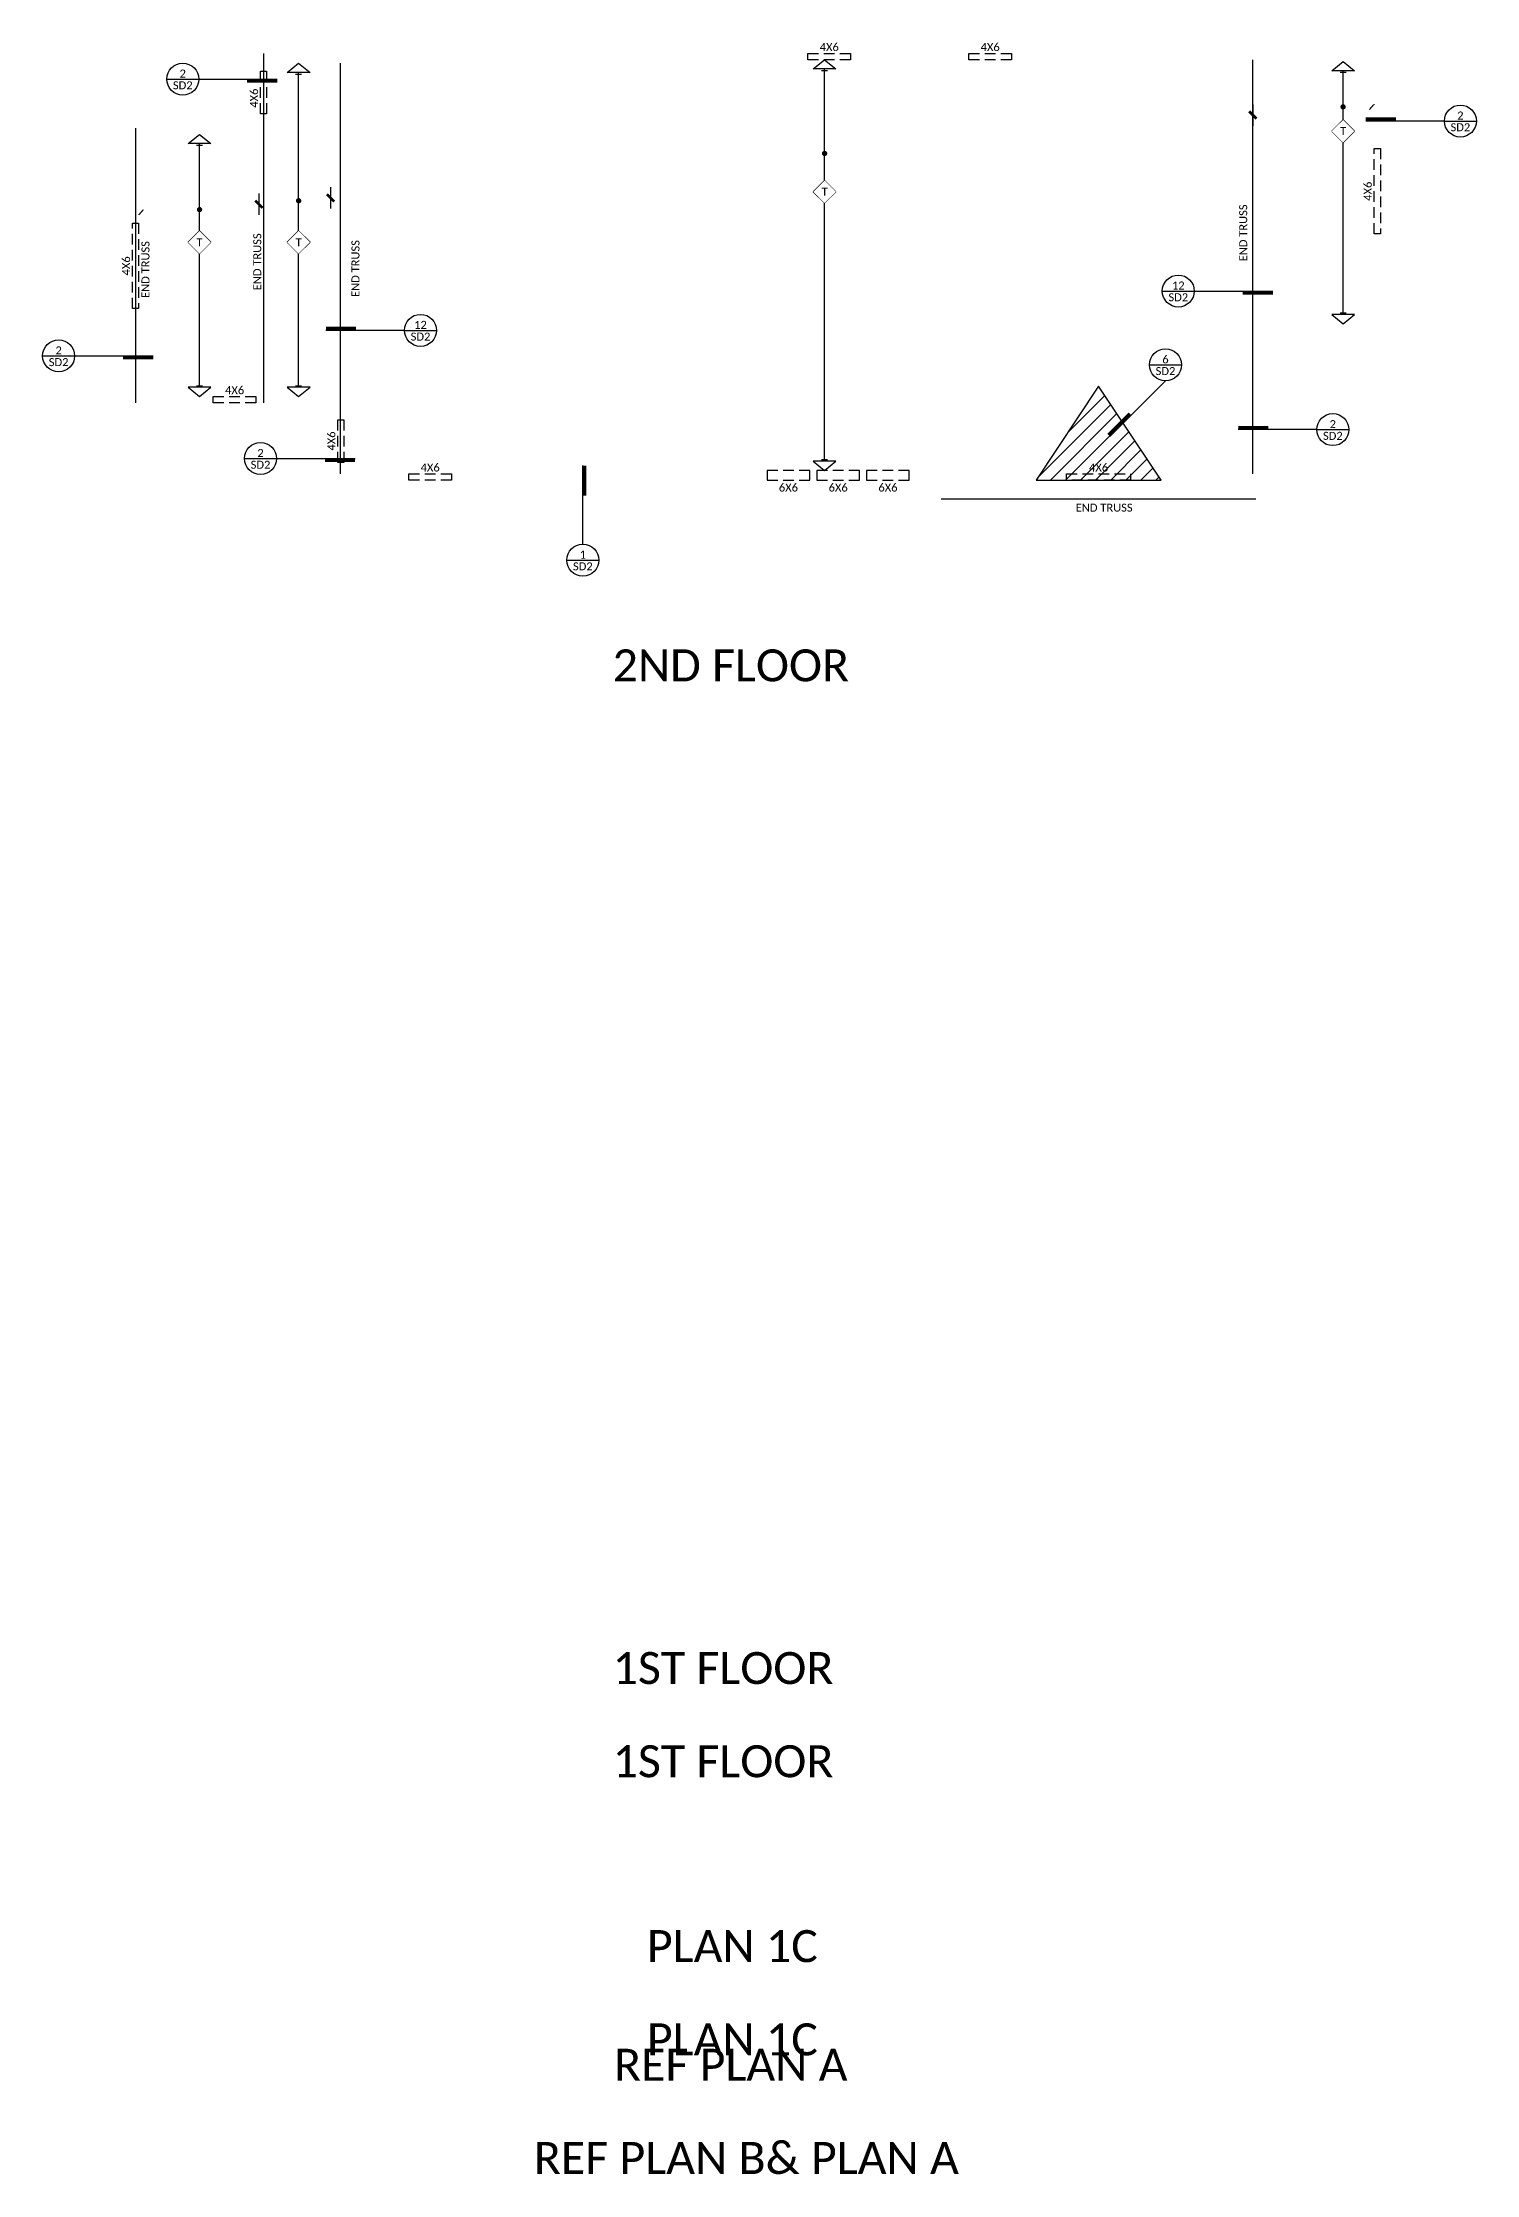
# Model space of a CAD drawing. Header units: inches. Extents: x -4772 to 8114, y -459 to 2752.
# Drawn here: x 6352 to 7159, y 1503 to 2702 of the extents above; entities that cross this region are included whole.
import ezdxf
from ezdxf.enums import TextEntityAlignment as Align

# ---------------------------------------------------------------- set-up
doc = ezdxf.new("R2010")
doc.units = ezdxf.units.IN
doc.header["$LTSCALE"] = 24
doc.header["$MEASUREMENT"] = 0
doc.set_wipeout_variables(frame=1)
doc.linetypes.add('DASHED2', pattern=[0.375, 0.25, -0.125])
for name, color, linetype in [('FNDN_TEXT', 2, 'Continuous'), ('FRAME_CALIF', 8, 'Continuous'), ('FRAME_HDR', 70, 'Continuous'), ('FRAME_TEXT', 2, 'Continuous')]:
    doc.layers.add(name, color=color, linetype=linetype)
doc.styles.add('ARC-TEXT', font='CALIBRI.TTF', dxfattribs={"height": 4.5})

# ---------------------------------------------------------------- blocks, each defined once
blk = doc.blocks.new('*U137')
at = {"color": 1}
blk.add_lwpolyline([(2.7, 3.1, 0.688, 0.688, 0), (0, 0, 0, 0, 0), (695, 62.4, 0.688, 0.688, 0), (692.3, 59.3, 0.688, 0.688, 0)], format="xyseb", dxfattribs=at)
blk = doc.blocks.new('*U138')
for p, q in [((6.1, -1.7), (6.1, 1.7)), ((141.4, -1.7), (141.4, 1.7)), ((142.3, 0), (5.2, 0))]:
    blk.add_line(p, q)
for points in [[(5.2, -6.4), (0, 0), (5.2, 6.4)], [(54.3, 0), (60.7, -6.4), (67.1, 0), (60.7, 6.4)], [(142.3, -6.4), (147.5, 0), (142.3, 6.4)]]:
    blk.add_lwpolyline(points, close=True)
at = {"color": 1, "const_width": 1.5}
blk.add_lwpolyline([(43.1, 0, 1), (41.6, 0, 1)], format="xyb", close=True, dxfattribs=at)
at = {"style": 'ARC-TEXT', "width": 1.00018}
blk.add_attdef('FRM', text='', height=4.5, rotation=90, dxfattribs=at).set_placement((60.7, 0), align=Align.MIDDLE_CENTER)
blk.add_wipeout([(67.1, 0), (60.7, 6.4), (54.3, 0), (60.7, -6.4)])
blk = doc.blocks.new('*U139')
for p, q in [((6.1, -1.7), (6.1, 1.7)), ((224.9, -1.7), (224.9, 1.7)), ((225.8, 0), (5.2, 0))]:
    blk.add_line(p, q)
for points in [[(5.2, -6.4), (0, 0), (5.2, 6.4)], [(67.9, 0), (74.3, -6.4), (80.6, 0), (74.3, 6.4)], [(225.8, -6.4), (231, 0), (225.8, 6.4)]]:
    blk.add_lwpolyline(points, close=True)
at = {"color": 1, "const_width": 1.5}
blk.add_lwpolyline([(53.5, 0, 1), (52, 0, 1)], format="xyb", close=True, dxfattribs=at)
at = {"style": 'ARC-TEXT', "width": 1.00018}
blk.add_attdef('FRM', text='', height=4.5, rotation=90, dxfattribs=at).set_placement((74.3, 0), align=Align.MIDDLE_CENTER)
blk.add_wipeout([(80.6, 0), (74.3, 6.4), (67.9, 0), (74.3, -6.4)])
blk = doc.blocks.new('*U140')
for p, q in [((6.1, -1.7), (6.1, 1.7)), ((181.4, -1.7), (181.4, 1.7)), ((182.3, 0), (5.2, 0))]:
    blk.add_line(p, q)
for points in [[(5.2, -6.4), (0, 0), (5.2, 6.4)], [(94.3, 0), (100.7, -6.4), (107.1, 0), (100.7, 6.4)], [(182.3, -6.4), (187.5, 0), (182.3, 6.4)]]:
    blk.add_lwpolyline(points, close=True)
at = {"color": 1, "const_width": 1.5}
blk.add_lwpolyline([(78.1, 0, 1), (76.6, 0, 1)], format="xyb", close=True, dxfattribs=at)
at = {"style": 'ARC-TEXT', "width": 1.00018}
blk.add_attdef('FRM', text='', height=4.5, rotation=90, dxfattribs=at).set_placement((100.7, 0), align=Align.MIDDLE_CENTER)
blk.add_wipeout([(107.1, 0), (100.7, 6.4), (94.3, 0), (100.7, -6.4)])
blk = doc.blocks.new('TEC_STICK')
at = {"color": 1}
blk.add_line((-6, 0), (6, 0), dxfattribs=at)
at = {"color": 1, "const_width": 1.5}
blk.add_lwpolyline([(-2.1, -2.1), (2.1, 2.1)], dxfattribs=at)
blk = doc.blocks.new('*U141')
for p, q in [((6.1, -1.7), (6.1, 1.7)), ((141.4, -1.7), (141.4, 1.7)), ((142.3, 0), (5.2, 0))]:
    blk.add_line(p, q)
for points in [[(5.2, -6.4), (0, 0), (5.2, 6.4)], [(32.9, 0), (39.2, -6.4), (45.6, 0), (39.2, 6.4)], [(142.3, -6.4), (147.5, 0), (142.3, 6.4)]]:
    blk.add_lwpolyline(points, close=True)
at = {"style": 'ARC-TEXT', "width": 1.00018}
blk.add_attdef('FRM', text='', height=4.5, rotation=90, dxfattribs=at).set_placement((39.2, 0), align=Align.MIDDLE_CENTER)
blk.add_wipeout([(45.6, 0), (39.2, 6.4), (32.9, 0), (39.2, -6.4)])
at = {"color": 1, "const_width": 1.5}
blk.add_lwpolyline([(26.3, 0, 1), (24.8, 0, 1)], format="xyb", close=True, dxfattribs=at)
blk = doc.blocks.new('TEC_DET')
blk.add_line((-9, 0), (9, 0))
blk.add_circle((0, 0), 9)
at = {"style": 'ARC-TEXT'}
for tag, p in [('NUM', (0, 3.1)), ('SHT', (0, -3.5))]:
    blk.add_attdef(tag, text='', height=4.5, dxfattribs=at).set_placement(p, align=Align.MIDDLE_CENTER)
blk = doc.blocks.new('*U145')
blk.add_line((36, 0), (-8.2, 0))
at = {"const_width": 2}
blk.add_lwpolyline([(8.8, 1), (-8.2, 1)], dxfattribs=at)

msp = doc.modelspace()

# ---------------------------------------------------------------- hatches: boundary and pattern name
at = {"layer": 'FRAME_CALIF'}
h = msp.add_hatch(dxfattribs=at)
h.set_pattern_fill('ANSI31', color=256, scale=48, style=2)
h.paths.add_polyline_path([(6911.00636, 2455.81243), (6981.41567, 2455.81243), (6946.21102, 2508.62493)])

# ---------------------------------------------------------------- linework, layer by layer
msp.add_lwpolyline([(6911.00636, 2455.81243), (6981.41567, 2455.81243), (6946.21102, 2508.62493)], close=True, dxfattribs=at)
at = {"layer": 'FRAME_HDR'}
for p, q in [((6476.53043, 2695.81243), (6476.53043, 2499.31243)), ((6519.77314, 2459.31243), (6519.77314, 2690.31243)), ((7032.95765, 2459.31243), (7032.95765, 2692.31243)), ((6404.50107, 2653.81243), (6404.50107, 2499.31243)), ((6857.71102, 2445.29993), (7034.71102, 2445.29993))]:
    msp.add_line(p, q, dxfattribs=at)
at = {"layer": 'FRAME_HDR', "linetype": 'DASHED2'}
for points in [[(6782.71102, 2695.81243), (6806.71102, 2695.81243), (6806.71102, 2692.31243), (6782.71102, 2692.31243), (6782.71102, 2695.81243)], [(6873.21102, 2695.81243), (6897.21102, 2695.81243), (6897.21102, 2692.31243), (6873.21102, 2692.31243), (6873.21102, 2695.81243)], [(6478.21102, 2685.81243), (6478.21102, 2661.81243), (6474.71102, 2661.81243), (6474.71102, 2685.81243), (6478.21102, 2685.81243)], [(7101.21102, 2594.31243), (7101.21102, 2642.31243), (7104.71102, 2642.31243), (7104.71102, 2594.31243), (7101.21102, 2594.31243)], [(6402.71102, 2552.31243), (6402.71102, 2600.31243), (6406.21102, 2600.31243), (6406.21102, 2552.31243), (6402.71102, 2552.31243)], [(6448.21102, 2502.81243), (6472.21102, 2502.81243), (6472.21102, 2499.31243), (6448.21102, 2499.31243), (6448.21102, 2502.81243)], [(6521.71102, 2489.81243), (6521.71102, 2465.81243), (6518.21102, 2465.81243), (6518.21102, 2489.81243), (6521.71102, 2489.81243)], [(6558.21102, 2459.31243), (6582.21102, 2459.31243), (6582.21102, 2455.81243), (6558.21102, 2455.81243), (6558.21102, 2459.31243)], [(6759.7251, 2455.81243), (6783.7251, 2455.81243), (6783.7251, 2461.31243), (6759.7251, 2461.31243), (6759.7251, 2455.81243)], [(6787.7251, 2455.81243), (6811.7251, 2455.81243), (6811.7251, 2461.31243), (6787.7251, 2461.31243), (6787.7251, 2455.81243)], [(6815.7251, 2455.81243), (6839.7251, 2455.81243), (6839.7251, 2461.31243), (6815.7251, 2461.31243), (6815.7251, 2455.81243)], [(6928.21102, 2459.31243), (6964.21102, 2459.31243), (6964.21102, 2455.81243), (6928.21102, 2455.81243), (6928.21102, 2459.31243)]]:
    msp.add_lwpolyline(points, dxfattribs=at)

# ---------------------------------------------------------------- block references
at = {"layer": 'FRAME_TEXT'}
for p, values in [((6431.02672, 2681.39378), {'NUM': '2', 'SHT': 'SD2'}), ((7149.71102, 2657.79959), {'NUM': '2', 'SHT': 'SD2'}), ((6991.04264, 2562.1743), {'NUM': '12', 'SHT': 'SD2'}), ((6564.77314, 2540.05046), {'NUM': '12', 'SHT': 'SD2'}), ((6361.21102, 2525.68706), {'NUM': '2', 'SHT': 'SD2'}), ((6983.81769, 2520.65975), {'NUM': '6', 'SHT': 'SD2'}), ((7077.95765, 2484.21306), {'NUM': '2', 'SHT': 'SD2'}), ((6474.77314, 2467.96659), {'NUM': '2', 'SHT': 'SD2'}), ((6656.0766, 2410.81243), {'NUM': '1', 'SHT': 'SD2'})]:
    msp.add_blockref('TEC_DET', p, dxfattribs=at).add_auto_attribs(values)
for name, p in [('*U137', (6406.21102, 2604.89363)), ('*U145', (6519.77314, 2540.05046)), ('*U145', (7032.95765, 2484.21306))]:
    msp.add_blockref(name, p, dxfattribs=at)
for name, p, rotation in [('TEC_STICK', (7032.95765, 2661.18252), 269.9999999999994), ('TEC_STICK', (6473.84276, 2610.96772), 270), ('TEC_STICK', (6514.21102, 2614.59325), 270), ('*U145', (7036.04264, 2562.1743), 180), ('*U145', (6406.21102, 2525.68706), 180), ('*U145', (6958.36185, 2486.2039), 45), ('*U145', (6519.77314, 2467.96659), 180), ('*U145', (6656.0766, 2455.81243), 270)]:
    msp.add_blockref(name, p, dxfattribs=dict(at, rotation=rotation))

# ---------------------------------------------------------------- texts
at = {"layer": 'FNDN_TEXT', "style": 'ARC-TEXT'}
for s, p in [('1ST FLOOR', (6672.85065, 1726.19086)), ('PLAN 1C', (6692.1115, 1569.76343)), ('REF PLAN B& PLAN A', (6628.521, 1503.02648))]:
    msp.add_text(s, height=18, dxfattribs=at).set_placement(p)
at = {"layer": 'FRAME_TEXT', "style": 'ARC-TEXT'}
for s, p in [('4X6', (6794.71102, 2695.81243)), ('4X6', (6460.21102, 2502.81243)), ('4X6', (6570.21102, 2459.31243)), ('4X6', (6946.21102, 2459.31243)), ('6X6', (6771.7251, 2448.04697)), ('6X6', (6799.7251, 2448.04697)), ('6X6', (6827.7251, 2448.04697)), ('END TRUSS', (6949.33845, 2436.72854))]:
    msp.add_text(s, height=4.5, dxfattribs=at).set_placement(p, align=Align.BOTTOM_CENTER)
for s, rotation, p in [('4X6', 360, (6885.21102, 2695.81243)), ('4X6', 90, (6474.71102, 2670.64961)), ('4X6', 90, (7101.21102, 2618.31243)), ('END TRUSS', 90, (7031.15213, 2594.87806)), ('END TRUSS', 90, (6413.65446, 2574.26572)), ('END TRUSS', 90, (6476.53043, 2578.61556)), ('END TRUSS', 90, (6531.78017, 2574.81243)), ('4X6', 90, (6402.71102, 2576.31243)), ('4X6', 90, (6518.21102, 2477.81243))]:
    msp.add_text(s, height=4.5, rotation=rotation, dxfattribs=at).set_placement(p, align=Align.BOTTOM_CENTER)
for s, p in [('2ND FLOOR', (6672.85065, 2342.60796)), ('1ST FLOOR', (6672.85065, 1778.62925)), ('PLAN 1C', (6692.1115, 1622.20181)), ('REF PLAN A', (6673.62079, 1555.46486))]:
    msp.add_text(s, height=18, dxfattribs=at).set_placement(p)

# ---------------------------------------------------------------- next in the draw order: block references
at = {"layer": 'FRAME_TEXT', "rotation": 270}
for name, p in [('*U140', (6496.2111, 2690.31243)), ('*U139', (6792.09015, 2692.31243)), ('*U141', (7083.74965, 2691.31243)), ('*U138', (6440.46102, 2650.31243))]:
    msp.add_blockref(name, p, dxfattribs=at).add_auto_attribs({'FRM': 'T'})

# ---------------------------------------------------------------- next in the draw order: block references
at = {"layer": 'FRAME_TEXT', "rotation": 180}
msp.add_blockref('*U145', (6476.02672, 2681.39378), dxfattribs=at)
at = {"layer": 'FRAME_TEXT'}
msp.add_blockref('*U145', (7104.71102, 2657.79959), dxfattribs=at)

doc.saveas('drawing.dxf')
